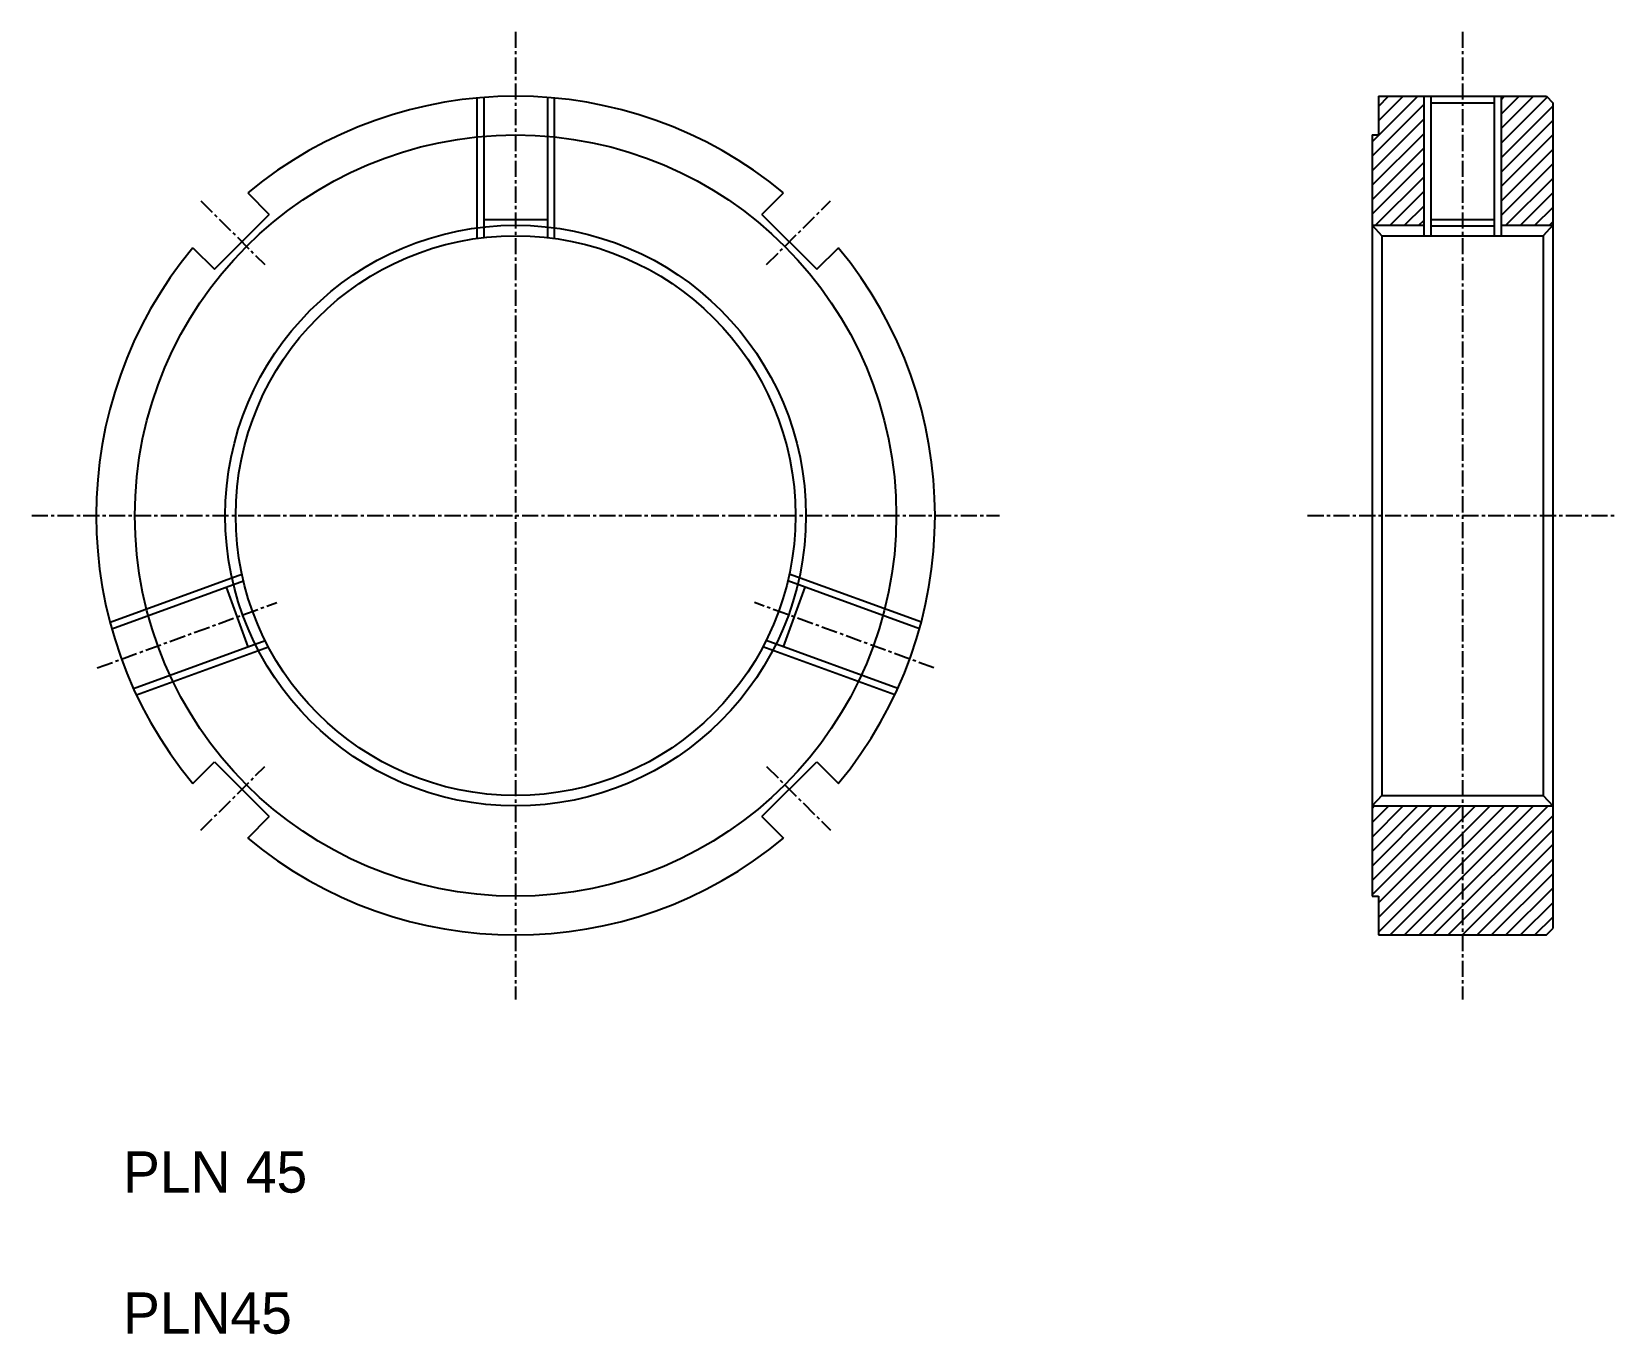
# Model space of a CAD drawing. Extents: x 121 to 244, y 72 to 173.
import ezdxf

# ---------------------------------------------------------------- set-up
doc = ezdxf.new("R2010")
doc.units = 0
doc.linetypes.add('CENTER', pattern=[2, 1.25, -0.25, 0.25, -0.25])
doc.linetypes.add('DASHED', pattern=[19.05, 12.7, -6.35])
doc.layers.get('0').update_dxf_attribs({"linetype": 'CONTINUOUS'})
doc.layers.add('CENTER', color=1, linetype='CENTER')

msp = doc.modelspace()

# ---------------------------------------------------------------- linework, layer by layer
at = {"color": 3, "linetype": 'DASHED'}
for p, q in [((155.99, 167.85), (155.99, 156.97)), ((156.53, 167.9), (156.53, 157.04)), ((161.45, 167.9), (161.45, 157.04)), ((161.99, 167.85), (161.99, 156.97)), ((156.53, 158.45), (161.45, 158.45)), ((127.56, 127.24), (137.78, 130.96)), ((127.7, 126.72), (137.9, 130.43)), ((190.29, 126.72), (180.08, 130.43)), ((190.43, 127.24), (180.2, 130.96)), ((138.26, 125.33), (136.58, 129.95)), ((181.41, 129.95), (179.73, 125.33)), ((129.38, 122.1), (139.59, 125.81)), ((129.61, 121.6), (139.83, 125.33)), ((188.38, 121.6), (178.15, 125.33)), ((188.6, 122.1), (178.4, 125.81))]:
    msp.add_line(p, q, dxfattribs=at)
at = {"color": 3}
for p, q in [((225.36, 164.46), (228.89, 167.99)), ((225.36, 163.34), (229.36, 167.34)), ((225.86, 166.08), (227.77, 167.99)), ((225.86, 167.2), (226.64, 167.99)), ((229.36, 167.99), (229.36, 157.18)), ((235.36, 167.99), (235.36, 157.18)), ((235.36, 167.72), (235.63, 167.99)), ((235.36, 166.6), (236.75, 167.99)), ((235.36, 165.48), (237.87, 167.99)), ((235.36, 164.36), (238.93, 167.92)), ((235.36, 163.23), (239.36, 167.23)), ((225.36, 162.21), (229.36, 166.21)), ((235.36, 162.11), (239.36, 166.11)), ((225.36, 161.09), (229.36, 165.09)), ((235.36, 160.99), (239.36, 164.99)), ((225.36, 159.97), (229.36, 163.97)), ((235.36, 159.87), (239.36, 163.87)), ((225.36, 158.85), (229.36, 162.85)), ((235.36, 158.74), (239.36, 162.74)), ((225.63, 157.99), (229.36, 161.72)), ((235.73, 157.99), (239.36, 161.62)), ((226.75, 157.99), (229.36, 160.6)), ((236.85, 157.99), (239.36, 160.5)), ((227.87, 157.99), (229.36, 159.48)), ((237.97, 157.99), (239.36, 159.38)), ((225.36, 157.99), (229.36, 157.99)), ((228.99, 157.99), (229.36, 158.36)), ((235.36, 157.99), (239.36, 157.99)), ((239.1, 157.99), (239.36, 158.25)), ((226.11, 157.18), (226.11, 113.8)), ((238.61, 157.18), (238.61, 113.8)), ((225.36, 112.99), (239.36, 112.99)), ((225.36, 110.58), (227.77, 112.99)), ((225.36, 109.46), (228.89, 112.99)), ((225.36, 108.33), (230.02, 112.99)), ((225.36, 107.21), (231.14, 112.99)), ((225.36, 106.09), (232.26, 112.99)), ((225.36, 112.82), (225.53, 112.99)), ((225.36, 111.7), (226.65, 112.99)), ((225.86, 104.34), (234.51, 112.99)), ((225.86, 103.22), (235.63, 112.99)), ((225.86, 105.47), (233.38, 112.99)), ((226.75, 102.99), (236.75, 112.99)), ((227.87, 102.99), (237.87, 112.99)), ((229, 102.99), (239, 112.99)), ((230.12, 102.99), (239.36, 112.23)), ((231.24, 102.99), (239.36, 111.11)), ((232.36, 102.99), (239.36, 109.99)), ((233.49, 102.99), (239.36, 108.86)), ((234.61, 102.99), (239.36, 107.74)), ((235.73, 102.99), (239.36, 106.62)), ((236.85, 102.99), (239.36, 105.49)), ((237.98, 102.99), (239.36, 104.37))]:
    msp.add_line(p, q, dxfattribs=at)
for p, q in [((225.86, 167.99), (238.86, 167.99)), ((225.86, 167.99), (225.86, 164.99)), ((229.9, 167.99), (229.9, 157.18)), ((229.9, 167.49), (234.82, 167.49)), ((234.82, 167.99), (234.82, 157.18)), ((238.86, 167.99), (239.36, 167.49)), ((239.36, 167.49), (239.36, 103.49)), ((225.36, 164.99), (225.36, 105.99)), ((225.36, 164.99), (225.86, 164.99)), ((138.23, 160.5), (139.9, 158.83)), ((178.08, 158.83), (179.75, 160.5)), ((135.66, 154.58), (139.9, 158.83)), ((178.08, 158.83), (182.33, 154.58)), ((225.36, 157.99), (226.11, 157.18)), ((229.9, 158.45), (234.82, 158.45)), ((229.9, 157.95), (234.82, 157.95)), ((239.36, 157.99), (238.61, 157.18)), ((133.99, 156.25), (135.66, 154.58)), ((182.33, 154.58), (184, 156.25)), ((226.11, 157.18), (238.61, 157.18)), ((225.36, 155.72), (225.36, 155.72)), ((225.36, 135.49), (225.36, 135.49)), ((133.99, 114.73), (135.66, 116.4)), ((135.66, 116.4), (139.9, 112.16)), ((178.08, 112.16), (182.33, 116.4)), ((182.33, 116.4), (184, 114.73)), ((226.11, 113.8), (225.36, 112.99)), ((226.11, 113.8), (238.61, 113.8)), ((238.61, 113.8), (239.36, 112.99)), ((138.23, 110.49), (139.9, 112.16)), ((178.08, 112.16), (179.75, 110.49)), ((225.36, 105.99), (225.86, 105.99)), ((225.86, 105.99), (225.86, 102.99)), ((238.86, 102.99), (239.36, 103.49)), ((225.86, 102.99), (238.86, 102.99))]:
    msp.add_line(p, q)
for radius in [29.5, 21.69]:
    msp.add_circle((158.99, 135.49), radius)
msp.add_circle((158.99, 135.49), 22.5, dxfattribs=at)
for start, end in [(50.2964, 129.7036), (140.2964, 219.7036), (320.2964, 39.7036), (230.2964, 309.7036)]:
    msp.add_arc((158.99, 135.49), 32.5, start, end)
at = {"layer": 'CENTER', "color": 1, "linetype": 'CENTER'}
for p, q in [((158.99, 172.99), (158.99, 97.99)), ((232.36, 172.99), (232.36, 97.99)), ((134.6, 159.89), (139.55, 154.94)), ((178.44, 154.94), (183.39, 159.89)), ((121.49, 135.49), (196.49, 135.49)), ((220.36, 135.49), (244.36, 135.49)), ((126.57, 123.69), (140.49, 128.76)), ((191.41, 123.69), (177.49, 128.76)), ((134.6, 111.1), (139.55, 116.05)), ((178.44, 116.05), (183.39, 111.1))]:
    msp.add_line(p, q, dxfattribs=at)

# ---------------------------------------------------------------- texts
for s, p in [('PLN 45', (128.57, 83.02)), ('PLN45', (128.57, 72.09))]:
    msp.add_text(s, height=3.2).set_placement(p)

doc.saveas('drawing.dxf')
